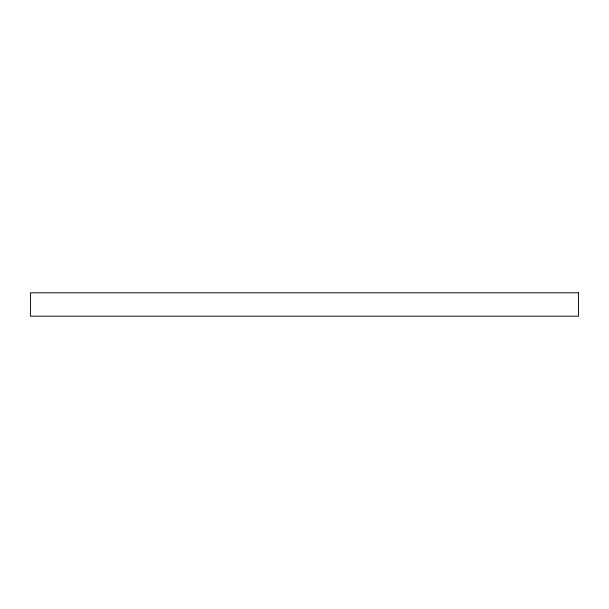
<?xml version="1.0" encoding="UTF-8"?>
<svg xmlns="http://www.w3.org/2000/svg" width="609" height="609" viewBox="0 0 609 609"><rect width="100%" height="100%" fill="white"/><g stroke="black" fill="none" stroke-linecap="round" stroke-linejoin="round"><path stroke-width="0.91" d="M578.55 292.807L30.45 292.807L30.45 316.193L578.55 316.193L578.55 292.807"/></g></svg>
